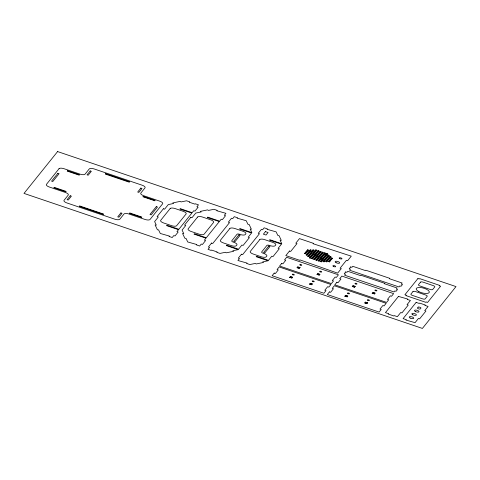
<?xml version="1.0" encoding="UTF-8"?>
<svg xmlns="http://www.w3.org/2000/svg" width="480" height="480" viewBox="0 0 480 480"><rect width="100%" height="100%" fill="white"/><g stroke="black" fill="none" stroke-linecap="round" stroke-linejoin="round"><path stroke-width="0.72" d="M304.542 253.458L305.778 253.782L304.554 253.422M305.118 252.744L306.348 253.074L305.118 252.726M305.688 252.03L306.918 252.36L305.7 252M306.144 254.904L307.374 255.234L306.15 254.892M306.264 251.316L307.494 251.646L306.264 251.316M306.714 254.19L307.95 254.52L306.72 254.178M306.834 250.602L308.064 250.932L306.84 250.59M307.29 253.482L308.52 253.806L307.296 253.464M307.41 249.894L308.64 250.218L307.41 249.876M307.746 256.356L308.976 256.686L307.752 256.326M307.86 252.768L309.096 253.098L307.866 252.75M308.316 255.642L309.546 255.972L308.316 255.642M308.436 252.054L309.666 252.384L308.436 252.054M308.892 254.928L310.122 255.258L308.898 254.898M309.006 251.34L310.242 251.67L309.012 251.322M309.348 257.802L310.578 258.132L309.354 257.772M309.462 254.214L310.692 254.544L309.462 254.214M309.582 250.626L310.812 250.956L309.582 250.626M309.918 257.094L311.148 257.418L309.924 257.076M310.038 253.506L311.268 253.83L310.044 253.47M310.152 249.912L311.382 250.242L310.158 249.9M310.488 256.38L311.724 256.71L310.5 256.344M310.608 252.792L311.838 253.116L310.608 252.792M311.064 255.666L312.294 255.996L311.064 255.648M311.178 252.078L312.414 252.408L311.19 252.048M311.52 258.54L312.75 258.87L311.52 258.522M311.634 254.952L312.87 255.282L311.64 254.934M311.754 251.364L312.984 251.694L311.754 251.364M312.09 257.826L313.32 258.156L312.09 257.826M312.21 254.238L313.44 254.568L312.21 254.226M312.324 250.65L313.56 250.98L312.336 250.62M312.666 257.118L313.896 257.442L312.666 257.1M312.78 253.524L314.01 253.854L312.786 253.512M312.9 249.936L314.13 250.266L312.9 249.936M313.236 256.404L314.466 256.728L313.236 256.404M313.356 252.816L314.586 253.14L313.356 252.798M313.692 259.278L314.922 259.608L313.704 259.248M313.806 255.69L315.042 256.02L313.812 255.672M313.926 252.102L315.156 252.432L313.938 252.066M314.262 258.564L315.498 258.894L314.262 258.564M314.382 254.976L315.612 255.306L314.382 254.976M314.502 251.388L315.732 251.718L314.502 251.37M314.838 257.85L316.068 258.18L314.844 257.82M314.952 254.262L316.188 254.592L314.958 254.244M315.072 250.674L316.302 251.004L315.084 250.644M315.408 257.136L316.638 257.466L315.408 257.136M315.528 253.548L316.758 253.878L315.528 253.548M315.642 249.96L316.878 250.29L315.648 249.948M315.864 260.016L317.094 260.346L315.87 259.998M315.984 256.428L317.214 256.752L315.99 256.392M316.098 252.834L317.334 253.164L316.104 252.822M316.44 259.302L317.67 259.632L316.44 259.284M316.554 255.714L317.784 256.044L316.554 255.714M316.674 252.126L317.904 252.45L316.674 252.126M317.01 258.588L318.24 258.918L317.016 258.57M317.13 255L318.36 255.33L317.13 254.982M317.244 251.412L318.474 251.742L317.25 251.394M317.58 257.874L318.816 258.204L317.586 257.856M317.7 254.286L318.93 254.616L317.712 254.256M317.82 250.698L319.05 251.028L317.82 250.698M318.036 260.748L319.266 261.078L318.036 260.748M318.156 257.16L319.386 257.49L318.156 257.148M318.27 253.572L319.506 253.902L318.282 253.542M318.612 260.04L319.842 260.364L318.612 260.022M318.726 256.452L319.962 256.776L318.738 256.416M318.846 252.858L320.076 253.188L318.858 252.828M319.182 259.326L320.412 259.656L319.182 259.326M319.302 255.738L320.532 256.062L319.302 255.72M319.416 252.15L320.652 252.474L319.428 252.114M319.758 258.612L320.988 258.942L319.758 258.594M319.872 255.024L321.102 255.354L319.884 254.994M319.992 251.436L321.222 251.766L320.004 251.4M320.208 261.486L321.444 261.816L320.208 261.486M320.328 257.898L321.558 258.228L320.328 257.898M320.448 254.31L321.678 254.64L320.448 254.292M320.784 260.772L322.014 261.102L320.796 260.742M320.898 257.184L322.134 257.514L320.904 257.172M321.018 253.596L322.248 253.926L321.03 253.566M321.354 260.064L322.59 260.388L321.378 260.016M321.474 256.47L322.704 256.8L321.474 256.47M321.594 252.882L322.824 253.212L321.594 252.87M321.93 259.35L323.16 259.674L321.93 259.332M322.044 255.762L323.28 256.086L322.05 255.744M322.164 252.168L323.394 252.498L322.17 252.156M322.5 258.636L323.73 258.966L322.512 258.606M322.62 255.048L323.85 255.378L322.62 255.048M322.956 261.51L324.186 261.84L322.962 261.492M323.076 257.922L324.306 258.252L323.082 257.892M323.19 254.334L324.426 254.664L323.202 254.304M323.532 260.796L324.762 261.126L323.538 260.766M323.646 257.208L324.876 257.538L323.658 257.178M323.766 253.62L324.996 253.95L323.766 253.62M324.102 260.082L325.332 260.412L324.108 260.07M324.222 256.494L325.452 256.824L324.228 256.464M324.336 252.906L325.566 253.236L324.336 252.906M324.672 259.374L325.908 259.698L324.678 259.356M324.792 255.78L326.022 256.11L324.804 255.75M325.248 258.66L326.478 258.99L325.248 258.642M325.362 255.072L326.598 255.396L325.374 255.036M325.704 261.534L326.934 261.864L325.704 261.516M325.818 257.946L327.054 258.276L325.83 257.916M325.938 254.358L327.168 254.688L325.95 254.328M326.274 260.82L327.504 261.15L326.274 260.82M326.394 257.232L327.624 257.562L326.394 257.214M326.508 253.644L327.744 253.974L326.508 253.644M326.85 260.106L328.08 260.436L326.856 260.076M326.964 256.518L328.194 256.848L326.97 256.506M327.42 259.398L328.65 259.722L327.42 259.398M327.54 255.804L328.77 256.134L327.54 255.792M327.99 258.684L329.226 259.008L328.002 258.648M328.11 255.096L329.34 255.42L328.116 255.078M328.446 261.558L329.682 261.888L328.458 261.528M328.566 257.97L329.796 258.3L328.566 257.97M329.022 260.844L330.252 261.174L329.028 260.814M329.136 257.256L330.372 257.586L329.148 257.226M329.592 260.13L330.822 260.46L329.604 260.1M329.712 256.542L330.942 256.872L329.712 256.542M330.168 259.416L331.398 259.746L330.168 259.404M330.738 258.708L331.968 259.032L330.75 258.672M331.314 257.994L332.544 258.324L331.314 257.994M289.572 277.332L292.044 278.028L289.578 277.32M290.148 276.612L292.62 277.308L290.166 276.588M297.06 267.666L299.526 268.356L297.066 267.648M297.636 266.946L300.102 267.636L297.636 266.946M309.492 284.082L311.964 284.778L309.498 284.07M310.074 283.368L312.54 284.058L310.086 283.338M316.98 274.416L319.446 275.106L316.986 274.398M317.556 273.696L320.022 274.386L317.568 273.672M344.772 296.142L347.238 296.838L344.772 296.142M345.348 295.422L347.814 296.118L345.36 295.398M352.254 286.476L354.726 287.166L352.254 286.476M352.836 285.756L355.302 286.446L352.836 285.756M364.692 302.892L367.158 303.588L364.692 302.892M365.268 302.178L367.734 302.868L365.28 302.148M372.174 293.226L374.646 293.916L372.174 293.226M372.756 292.506L375.222 293.196L372.768 292.482M57.6 151.572L24 193.404L422.4 328.428L456 286.596L57.6 151.572M59.04 168.69L46.44 184.374A4.254 1.56 15.4 0 0 49.374 187.032L65.31 192.432A4.254 1.56 15.4 0 1 68.244 195.09L64.044 200.322A4.254 1.56 15.4 0 0 66.978 202.98L114.786 219.18A4.254 1.56 15.4 0 0 119.82 219.222L124.02 213.996A4.254 1.56 15.4 0 1 129.054 214.038L144.99 219.438A4.254 1.56 15.4 0 0 150.024 219.48L162.624 203.796A4.254 1.56 15.4 0 0 159.69 201.138L143.754 195.738A4.254 1.56 15.4 0 1 140.82 193.08L145.02 187.848A4.254 1.56 15.4 0 0 142.086 185.19L94.278 168.99A4.254 1.56 15.4 0 0 89.244 168.948L85.044 174.174A4.254 1.56 15.4 0 1 80.01 174.132L64.074 168.732A4.254 1.56 15.4 0 0 59.04 168.69M57.882 173.286L51.582 181.128L52.776 181.536L59.076 173.688L57.882 173.286M54.18 187.356L53.886 187.728L65.838 191.778L66.132 191.406L54.18 187.356M67.53 170.736L67.236 171.108L79.188 175.158L79.482 174.786L67.53 170.736M70.236 195.768L67.086 199.686L68.22 200.07L71.37 196.152L70.236 195.768M90.186 170.928L87.036 174.852L88.17 175.236L91.32 171.312L90.186 170.928M79.77 205.98L79.458 206.376L103.362 214.476L103.674 214.086L79.77 205.98M105.702 173.694L105.39 174.084L129.294 182.19L129.606 181.794L105.702 173.694M120.894 212.934L117.744 216.858L118.878 217.242L122.028 213.318L120.894 212.934M140.844 188.094L137.694 192.018L138.828 192.402L141.978 188.484L140.844 188.094M129.876 213.012L129.582 213.384L141.534 217.434L141.828 217.062L129.876 213.012M143.226 196.392L142.932 196.764L154.884 200.814L155.178 200.442L143.226 196.392M156.288 206.634L149.988 214.482L151.182 214.884L157.482 207.042L156.288 206.634M163.41 208.758L157.11 216.6L158.304 217.002L154.626 221.58L156.312 225.126L155.106 224.94L157.386 229.74L158.598 229.926L160.278 233.472L169.362 236.052L169.044 236.442L172.23 237.522L173.808 235.566L175.002 235.968L178.152 232.044L176.958 231.642L178.53 229.68L166.578 225.63L166.896 225.24L178.848 229.29L191.868 213.078L179.916 209.028L180.228 208.638L192.18 212.688L193.758 210.726L194.952 211.128L198.102 207.21L196.908 206.802L198.48 204.846L195.294 203.766L194.982 204.156L189.402 202.266L189.72 201.87L186.528 200.79L181.086 201.924L180.162 201.384L172.794 202.914L173.718 203.454L168.276 204.588L164.604 209.16L163.41 208.758M170.16 208.548L160.71 220.314A4.254 1.56 15.4 0 0 163.644 222.972L171.612 225.672A4.254 1.56 15.4 0 0 176.646 225.714L186.096 213.948A4.254 1.56 15.4 0 0 183.162 211.296L175.194 208.59A4.254 1.56 15.4 0 0 170.16 208.548M190.854 217.248L184.554 225.09L185.748 225.492L182.076 230.07L183.762 233.616L182.55 233.43L184.83 238.23L186.042 238.416L187.728 241.962L196.806 244.542L196.494 244.932L199.68 246.012L201.252 244.056L202.452 244.458L205.602 240.54L204.402 240.132L205.98 238.17L194.028 234.12L194.34 233.73L206.292 237.78L219.312 221.568L207.36 217.518L207.678 217.128L219.63 221.178L221.202 219.216L222.402 219.624L225.546 215.7L224.352 215.292L225.93 213.336L216.846 210.756L217.164 210.366L213.978 209.286L208.536 210.414L207.606 209.874L200.238 211.41L201.168 211.944L195.726 213.078L192.048 217.65L190.854 217.248M197.61 217.038L188.16 228.804A4.254 1.56 15.4 0 0 191.094 231.462L199.062 234.162A4.254 1.56 15.4 0 0 204.096 234.204L213.546 222.444A4.254 1.56 15.4 0 0 210.612 219.786L202.644 217.086A4.254 1.56 15.4 0 0 197.61 217.038M211.56 243.072L208.41 246.996L209.604 247.398L208.032 249.36L211.218 250.44L211.53 250.05L217.11 251.94L216.792 252.33L219.984 253.41L225.42 252.282L226.35 252.816L233.718 251.286L232.794 250.746L238.236 249.618L226.284 245.568L226.596 245.172L238.548 249.228L241.908 245.04L243.102 245.448L249.402 237.606L248.208 237.198L251.568 233.016L239.616 228.966L239.928 228.576L251.88 232.626L250.2 229.08L251.406 229.266L249.126 224.46L247.914 224.274L246.228 220.728L237.15 218.154L237.468 217.758L234.276 216.678L232.704 218.64L231.51 218.232L228.36 222.156L229.554 222.564L212.754 243.48L211.56 243.072M229.86 228.486L220.416 240.252A4.254 1.56 15.4 0 0 223.35 242.91L231.318 245.61A4.254 1.56 15.4 0 0 236.352 245.652L236.874 244.998A4.254 1.56 15.4 0 0 233.94 242.34L233.256 242.112A2.124 0.78 15.4 0 1 231.786 240.78L237.036 234.246A2.124 0.78 15.4 0 1 239.556 234.264L240.24 234.498A4.254 1.56 15.4 0 0 245.274 234.54L245.796 233.886A4.254 1.56 15.4 0 0 242.862 231.228L234.894 228.528A4.254 1.56 15.4 0 0 229.86 228.486M238.92 234.882L233.67 241.416L234.864 241.824L240.114 235.29L238.92 234.882M241.458 254.214L238.308 258.132L239.502 258.54L237.93 260.502L247.008 263.076L246.696 263.472L249.882 264.552L255.324 263.418L256.254 263.958L263.622 262.428L262.692 261.888L268.134 260.76L256.182 256.71L256.494 256.314L268.446 260.364L271.806 256.182L273.006 256.59L279.306 248.742L278.106 248.34L281.466 244.158L269.514 240.108L269.832 239.712L281.784 243.762L280.098 240.216L281.31 240.408L279.024 235.602L277.818 235.416L276.132 231.87L267.054 229.29L267.366 228.9L264.18 227.82L262.602 229.782L261.408 229.374L258.258 233.298L259.452 233.7L242.652 254.616L241.458 254.214M265.44 231.612L263.394 234.162L266.022 235.056L268.068 232.506L265.44 231.612M259.764 239.628L250.314 251.394A4.254 1.56 15.4 0 0 253.248 254.052L261.216 256.752A4.254 1.56 15.4 0 0 266.25 256.794L266.772 256.14A4.254 1.56 15.4 0 0 263.838 253.482L263.154 253.248A2.124 0.78 15.4 0 1 261.69 251.922L266.94 245.388A2.124 0.78 15.4 0 1 269.454 245.406L270.138 245.64A4.254 1.56 15.4 0 0 275.172 245.682L275.7 245.028A4.254 1.56 15.4 0 0 272.766 242.37L264.798 239.67A4.254 1.56 15.4 0 0 259.764 239.628M268.818 246.024L263.568 252.558L264.762 252.966L270.012 246.426L268.818 246.024M289.5 251.028L285.822 255.6L299.766 260.328L300.084 259.932L337.614 273.156L341.292 268.578L340.098 268.176L346.398 260.328L347.592 260.736L351.264 256.158L313.104 243.726L313.416 243.33L299.472 238.608L295.8 243.18L296.994 243.588L290.694 251.43L289.5 251.028M281.7 263.424L279.6 266.04L331.392 283.596L333.492 280.98L332.298 280.572L335.142 277.032L336.336 277.44L338.436 274.824L286.644 257.274L284.544 259.884L285.738 260.292L282.894 263.832L281.7 263.424M274.218 273.096L272.118 275.712L323.91 293.262L326.01 290.652L324.81 290.244L327.654 286.704L328.848 287.106L330.948 284.496L279.156 266.94L277.056 269.556L278.256 269.958L275.412 273.504L274.218 273.096M336.9 282.234L334.8 284.85L386.592 302.406L388.692 299.79L387.492 299.382L390.336 295.842L391.536 296.25L393.636 293.634L341.844 276.078L339.744 278.694L340.938 279.102L338.094 282.642L336.9 282.234M329.412 291.906L327.312 294.522L379.104 312.072L381.204 309.456L380.01 309.054L382.854 305.514L384.048 305.916L386.148 303.306L334.356 285.75L332.256 288.366L333.45 288.768L330.606 292.308L329.412 291.906M345.732 271.932L344.262 273.762L345.456 274.164L344.616 275.208L394.02 291.954L394.86 290.91L396.054 291.312L397.524 289.482L396.33 289.08L397.17 288.03L384.42 283.71L384.732 283.32L360.828 275.22L360.516 275.61L347.766 271.29L346.926 272.334L345.732 271.932M350.706 266.928L349.236 268.758L350.43 269.16L349.59 270.21L398.994 286.95L399.834 285.906L401.028 286.308L402.498 284.478L401.304 284.076L402.144 283.026L389.394 278.706L389.706 278.316L365.802 270.216L365.49 270.606L352.74 266.286L351.9 267.33L350.706 266.928M398.46 296.412L385.44 312.624L388.626 313.704L388.314 314.094L393.894 315.984L394.206 315.594L397.392 316.674L400.752 312.492L401.946 312.894L408.246 305.052L407.052 304.644L410.412 300.462L407.226 299.382L407.538 298.992L398.46 296.412M417.924 278.532L404.904 294.744L406.284 295.206L405.972 295.602L425.892 302.352L426.204 301.962L427.584 302.424L440.604 286.218L439.224 285.75L439.542 285.36L419.622 278.604L419.304 279L417.924 278.532M412.98 291.546L410.94 294.078A2.124 0.78 15.4 0 0 412.41 295.41L422.628 298.872A2.124 0.78 15.4 0 0 425.142 298.896L427.182 296.358A2.124 0.78 15.4 0 0 425.712 295.032L415.494 291.564A2.124 0.78 15.4 0 0 412.98 291.546M420.546 282.126L418.506 284.658A2.124 0.78 15.4 0 0 419.97 285.99L430.194 289.452A2.124 0.78 15.4 0 0 432.708 289.476L434.748 286.938A2.124 0.78 15.4 0 0 433.278 285.612L423.06 282.144A2.124 0.78 15.4 0 0 420.546 282.126M416.13 302.4L403.11 318.612L406.296 319.692L405.978 320.082L415.062 322.662L418.422 318.48L419.616 318.882L425.916 311.04L424.722 310.632L428.082 306.45L424.89 305.37L425.208 304.98L419.628 303.09L419.316 303.48L416.13 302.4M418.122 307.176L417.492 307.962A1.278 0.468 15.4 0 0 418.374 308.754L418.77 308.892A1.278 0.468 15.4 0 0 420.282 308.904L420.912 308.118A1.278 0.468 15.4 0 0 420.03 307.326L419.634 307.188A1.278 0.468 15.4 0 0 418.122 307.176M418.824 291.618A6.804 2.496 15.4 0 0 429.306 292.32A6.804 2.496 15.4 0 0 420.132 287.502A6.804 2.496 15.4 0 0 418.824 291.618M410.148 318.018A2.34 0.858 15.4 0 0 413.748 318.258A2.34 0.858 15.4 0 0 410.598 316.602A2.34 0.858 15.4 0 0 410.148 318.018M415.398 311.484A2.34 0.858 15.4 0 0 418.998 311.724A2.34 0.858 15.4 0 0 415.848 310.068A2.34 0.858 15.4 0 0 415.398 311.484M412.776 314.754A2.34 0.858 15.4 0 0 416.376 314.994A2.34 0.858 15.4 0 0 413.226 313.338A2.34 0.858 15.4 0 0 412.776 314.754M339.744 258.6A1.446 0.528 15.4 0 0 341.97 258.75A1.446 0.528 15.4 0 0 340.02 257.724A1.446 0.528 15.4 0 0 339.744 258.6M336.078 262.674A2.34 0.858 15.4 0 0 339.678 262.914A2.34 0.858 15.4 0 0 336.528 261.258A2.34 0.858 15.4 0 0 336.078 262.674M333.444 266.442A1.446 0.528 15.4 0 0 335.67 266.592A1.446 0.528 15.4 0 0 333.72 265.572A1.446 0.528 15.4 0 0 333.444 266.442M292.662 274.728A1.032 0.378 15.4 0 0 294.288 274.872A1.032 0.378 15.4 0 0 292.956 274.128A1.032 0.378 15.4 0 0 292.662 274.728M300.15 265.056A1.032 0.378 15.4 0 0 301.77 265.2A1.032 0.378 15.4 0 0 300.438 264.456A1.032 0.378 15.4 0 0 300.15 265.056M312.582 281.478A1.032 0.378 15.4 0 0 314.208 281.622A1.032 0.378 15.4 0 0 312.876 280.878A1.032 0.378 15.4 0 0 312.582 281.478M320.07 271.806A1.032 0.378 15.4 0 0 321.69 271.956A1.032 0.378 15.4 0 0 320.358 271.206A1.032 0.378 15.4 0 0 320.07 271.806M367.782 300.288A1.032 0.378 15.4 0 0 369.402 300.432A1.032 0.378 15.4 0 0 368.07 299.688A1.032 0.378 15.4 0 0 367.782 300.288M347.862 293.538A1.032 0.378 15.4 0 0 349.482 293.682A1.032 0.378 15.4 0 0 348.15 292.938A1.032 0.378 15.4 0 0 347.862 293.538M355.35 283.866A1.032 0.378 15.4 0 0 356.97 284.01A1.032 0.378 15.4 0 0 355.638 283.266A1.032 0.378 15.4 0 0 355.35 283.866M375.27 290.616A1.032 0.378 15.4 0 0 376.89 290.766A1.032 0.378 15.4 0 0 375.558 290.016A1.032 0.378 15.4 0 0 375.27 290.616"/></g></svg>
